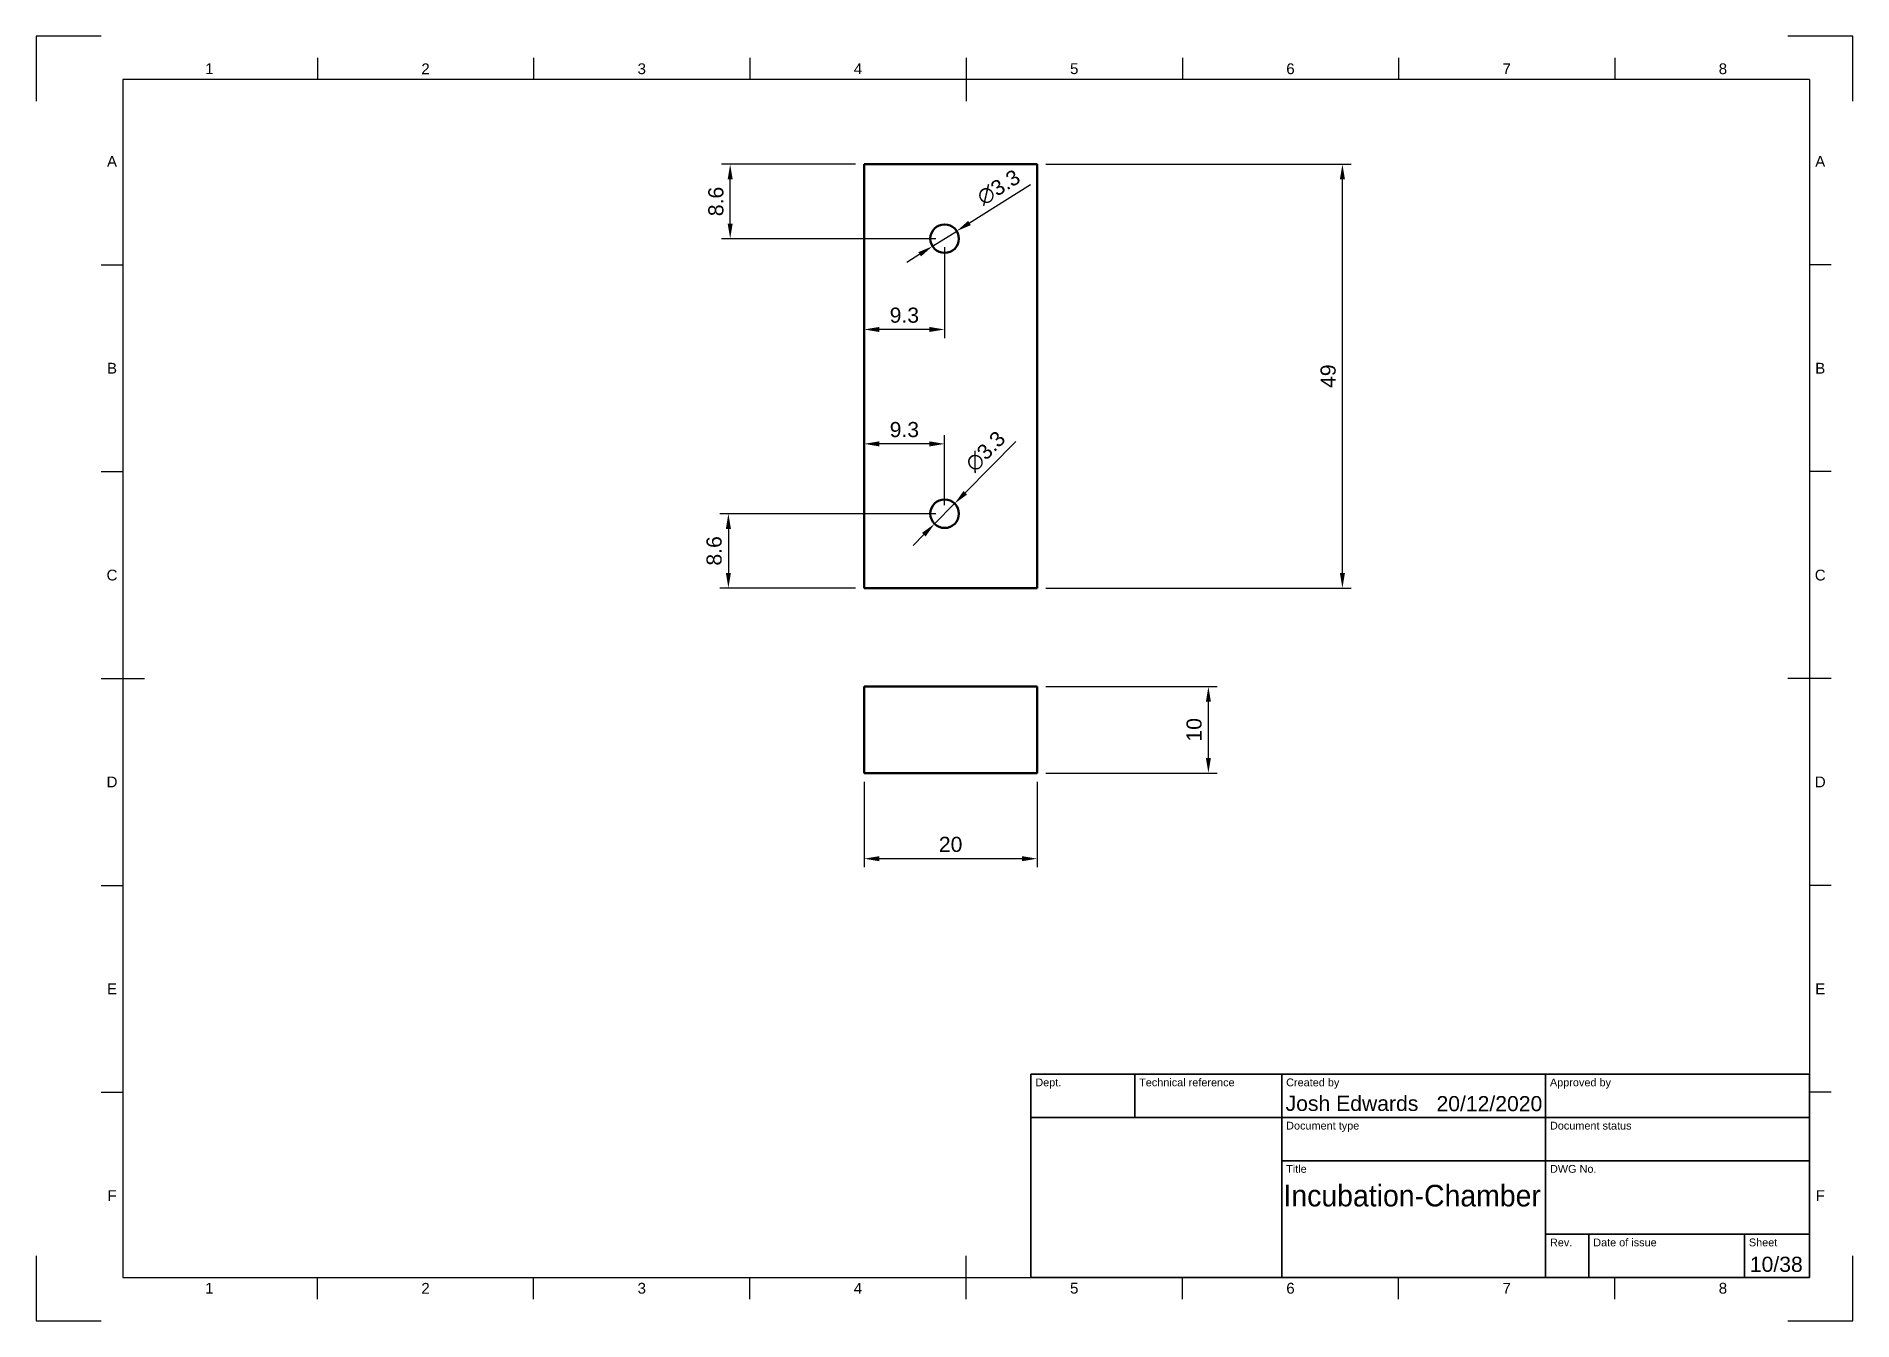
# Model space of a CAD drawing. Header units: millimetres. Extents: x 0 to 420, y 0 to 297.
import ezdxf
from ezdxf.enums import TextEntityAlignment as Align

# ---------------------------------------------------------------- set-up
doc = ezdxf.new("R2010")
doc.units = ezdxf.units.MM
doc.header["$LTSCALE"] = 0.75
for name, color, linetype, lineweight in [('Border', 7, 'Continuous', 25), ('Dimensions', 7, 'Continuous', 25), ('TitleBlock', 7, 'Continuous', 35), ('Visible', 7, 'Continuous', 50)]:
    doc.layers.add(name, color=color, linetype=linetype, lineweight=lineweight)
doc.styles.add('FusionTitle', font='arial.ttf')
doc.styles.get("Standard").update_dxf_attribs({"font": 'arial.ttf'})
doc.dimstyles.new('ISO-25', dxfattribs={"dimtxt": 3.5, "dimasz": 3.5, "dimexe": 2, "dimexo": 2, "dimgap": 1.5, "dimtad": 1, "dimzin": 12, "dimdsep": 46, "dimtxsty": 'Standard', "dimcen": 0, "dimclrd": 256, "dimclre": 256, "dimclrt": 256, "dimazin": 3, "dimtp": 0.1, "dimtm": 0.1, "dimtfac": 0.714, "dimtmove": 1, "dimatfit": 3, "dimfxl": 1, "dimtzin": 12, "dimarcsym": 0})

# ---------------------------------------------------------------- blocks, each defined once
blk = doc.blocks.new('ISO_A3_SHEET')
at = {"layer": 'Border'}
for p, q in [((65, 292), (65, 287)), ((115, 292), (115, 287)), ((165, 292), (165, 287)), ((215, 292), (215, 282)), ((265, 292), (265, 287)), ((315, 292), (315, 287)), ((365, 292), (365, 287)), ((410, 287), (20, 287)), ((20, 287), (20, 10)), ((410, 287), (410, 10)), ((15, 244.16666), (20, 244.16666)), ((415, 244.16666), (410, 244.16666)), ((15, 196.33333), (20, 196.33333)), ((415, 196.33333), (410, 196.33333)), ((15, 148.5), (25, 148.5)), ((415, 148.5), (405, 148.5)), ((15, 100.66667), (20, 100.66667)), ((415, 100.66667), (410, 100.66667)), ((15, 52.83334), (20, 52.83334)), ((415, 52.83334), (410, 52.83334)), ((215, 5), (215, 15)), ((20, 10), (410, 10)), ((65, 5), (65, 10)), ((115, 5), (115, 10)), ((165, 5), (165, 10)), ((265, 5), (265, 10)), ((315, 5), (315, 10)), ((365, 5), (365, 10))]:
    blk.add_line(p, q, dxfattribs=at)
at = {"layer": 'Defpoints'}
for p, q in [((15, 297), (0, 297)), ((0, 297), (0, 282)), ((420, 297), (405, 297)), ((420, 282), (420, 297)), ((0, 15), (0, 0)), ((420, 0), (420, 15)), ((0, 0), (15, 0)), ((405, 0), (420, 0))]:
    blk.add_line(p, q, dxfattribs=at)
at = {"layer": 'Border', "style": 'FusionTitle'}
for s, p in [('1', (40, 289.5)), ('2', (90, 289.5)), ('3', (140, 289.5)), ('4', (190, 289.5)), ('5', (240, 289.5)), ('6', (290, 289.5)), ('7', (340, 289.5)), ('8', (390, 289.5)), ('A', (17.5, 268.08333)), ('A', (412.5, 268.08333)), ('B', (17.5, 220.25)), ('B', (412.5, 220.25)), ('C', (17.5, 172.41667)), ('C', (412.5, 172.41667)), ('D', (17.5, 124.58334)), ('D', (412.5, 124.58334)), ('E', (17.5, 76.75001)), ('E', (412.5, 76.75001)), ('F', (17.5, 28.91668)), ('F', (412.5, 28.91668)), ('1', (40, 7.5)), ('2', (90, 7.5)), ('3', (140, 7.5)), ('4', (190, 7.5)), ('5', (240, 7.5)), ('6', (290, 7.5)), ('7', (340, 7.5)), ('8', (390, 7.5))]:
    blk.add_text(s, height=2.5, dxfattribs=at).set_placement(p, align=Align.MIDDLE)
blk = doc.blocks.new('ISO_TITLEBLOCK')
at = {"layer": 'TitleBlock'}
for p, q in [((0, 47), (-180, 47)), ((-180, 47), (-180, 0)), ((-156, 37), (-156, 47)), ((-122, 0), (-122, 47)), ((-61, 0), (-61, 47)), ((0, 0), (0, 47)), ((-180, 37), (0, 37)), ((-122, 27), (0, 27)), ((-61, 10), (0, 10)), ((-51, 0), (-51, 10)), ((-15, 0), (-15, 10)), ((-180, 0), (0, 0))]:
    blk.add_line(p, q, dxfattribs=at)
at = {"layer": 'TitleBlock', "style": 'FusionTitle'}
for s, p in [('Dept.', (-179, 46)), ('Technical reference', (-155, 46)), ('Created by', (-121, 46)), ('Approved by', (-60, 46)), ('Document type', (-121, 36)), ('Document status', (-60, 36)), ('Title', (-121, 26)), ('DWG No.', (-60, 26)), ('Rev.', (-60, 9)), ('Date of issue', (-50, 9)), ('Sheet', (-14, 9))]:
    blk.add_text(s, height=1.8, dxfattribs=at).set_placement(p, align=Align.TOP_LEFT)
for tag, height, p in [('DEPT', 3.5, (-179, 42)), ('TECHNICAL_REFERENCE', 3.5, (-155, 42)), ('CREATED_BY', 3.5, (-121, 42)), ('APPROVED_BY', 3.5, (-60, 42)), ('DOCUMENT_TYPE', 3.5, (-121, 32)), ('DOCUMENT_STATUS', 3.5, (-60, 32)), ('TITLE_1', 5, (-121, 21.5)), ('TITLE_2', 5, (-121, 14)), ('TITLE_3', 5, (-121, 6.5)), ('DATE_OF_ISSUE', 3.5, (-50, 5))]:
    blk.add_attdef(tag, text='', height=height, dxfattribs=at).set_placement(p, align=Align.TOP_LEFT)
for tag, p in [('CREATED_DATE', (-62, 42)), ('APPROVED_DATE', (-0.99, 42))]:
    blk.add_attdef(tag, text='', height=3.5, dxfattribs=at).set_placement(p, align=Align.TOP_RIGHT)
for tag, height, p in [('DRAWING_NUMBER', 5, (-30.5, 19.75)), ('REV', 3.5, (-56, 4.85)), ('SHEET', 3.5, (-7.5, 4.85))]:
    blk.add_attdef(tag, text='', height=height, dxfattribs=at).set_placement(p, align=Align.TOP_CENTER)
blk = doc.blocks.new('*D14')
at = {"layer": 'Defpoints', "color": 0, "transparency": 16777216}
for p in [(191.419338, 126.633468), (231.419338, 126.633468), (191.419338, 106.834478)]:
    blk.add_point(p, dxfattribs=at)
at = {"layer": 'Dimensions', "lineweight": -2, "transparency": 16777216}
for p, q in [((191.419338, 124.633468), (191.419338, 104.834478)), ((231.419338, 124.633468), (231.419338, 104.834478)), ((227.919338, 106.834478), (194.919338, 106.834478))]:
    blk.add_line(p, q, dxfattribs=at)
at = {"layer": 'Dimensions', "transparency": 16777216}
for points in [[(194.919338, 107.417811), (194.919338, 106.251145), (191.419338, 106.834478)], [(227.919338, 107.417811), (227.919338, 106.251145), (231.419338, 106.834478)]]:
    blk.add_solid(points, dxfattribs=at)
at = {"layer": 'Dimensions', "transparency": 16777216, "insert": (211.419338, 110.121483), "char_height": 3.5, "attachment_point": 5}
blk.add_mtext('20', dxfattribs=at)
blk = doc.blocks.new('*D15')
at = {"layer": 'Defpoints', "color": 0, "transparency": 16777216}
for p in [(231.419338, 146.633468), (271.017317, 146.633468), (231.419338, 126.633468)]:
    blk.add_point(p, dxfattribs=at)
at = {"layer": 'Dimensions', "lineweight": -2, "transparency": 16777216}
for p, q in [((233.419338, 146.633468), (273.017317, 146.633468)), ((271.017317, 130.133468), (271.017317, 143.133468)), ((233.419338, 126.633468), (273.017317, 126.633468))]:
    blk.add_line(p, q, dxfattribs=at)
at = {"layer": 'Dimensions', "transparency": 16777216}
for points in [[(270.433984, 143.133468), (271.600651, 143.133468), (271.017317, 146.633468)], [(270.433984, 130.133468), (271.600651, 130.133468), (271.017317, 126.633468)]]:
    blk.add_solid(points, dxfattribs=at)
at = {"layer": 'Dimensions', "transparency": 16777216, "insert": (267.730312, 136.633468), "char_height": 3.5, "attachment_point": 5, "rotation": 90}
blk.add_mtext('10', dxfattribs=at)
blk = doc.blocks.new('*D16')
at = {"layer": 'Defpoints', "color": 0, "transparency": 16777216}
for p in [(212.340214, 188.955288), (207.698461, 184.263367)]:
    blk.add_point(p, dxfattribs=at)
at = {"layer": 'Dimensions', "lineweight": -2, "transparency": 16777216}
for p, q in [((226.532783, 203.301253), (214.80175, 191.443429)), ((207.698461, 184.263367), (212.340214, 188.955288)), ((205.236925, 181.775226), (202.77539, 179.287086))]:
    blk.add_line(p, q, dxfattribs=at)
at = {"layer": 'Dimensions', "transparency": 16777216}
for points in [[(214.38706, 191.853685), (215.21644, 191.033173), (212.340214, 188.955288)], [(204.822235, 182.185482), (205.651616, 181.36497), (207.698461, 184.263367)]]:
    blk.add_solid(points, dxfattribs=at)
at = {"layer": 'Dimensions', "transparency": 16777216, "insert": (219.491724, 200.996991), "char_height": 3.5, "attachment_point": 5, "rotation": 45.30795021}
blk.add_mtext('∅3.3', dxfattribs=at)
blk = doc.blocks.new('*D17')
at = {"layer": 'Defpoints', "color": 0, "transparency": 16777216}
for p in [(210.019338, 186.609328), (160.024927, 169.409328), (191.419338, 169.409328)]:
    blk.add_point(p, dxfattribs=at)
at = {"layer": 'Dimensions', "lineweight": -2, "transparency": 16777216}
for p, q in [((208.019338, 186.609328), (158.024927, 186.609328)), ((160.024927, 183.109328), (160.024927, 172.909328)), ((189.419338, 169.409328), (158.024927, 169.409328))]:
    blk.add_line(p, q, dxfattribs=at)
at = {"layer": 'Dimensions', "transparency": 16777216}
for points in [[(159.441594, 183.109328), (160.608261, 183.109328), (160.024927, 186.609328)], [(159.441594, 172.909328), (160.608261, 172.909328), (160.024927, 169.409328)]]:
    blk.add_solid(points, dxfattribs=at)
at = {"layer": 'Dimensions', "transparency": 16777216, "insert": (156.737922, 178.009328), "char_height": 3.5, "attachment_point": 5, "rotation": 90}
blk.add_mtext('8.6', dxfattribs=at)
blk = doc.blocks.new('*D18')
at = {"layer": 'Defpoints', "color": 0, "transparency": 16777216}
for p in [(191.419338, 206.115667), (191.419338, 202.75404), (210.019338, 186.609328)]:
    blk.add_point(p, dxfattribs=at)
at = {"layer": 'Dimensions', "lineweight": -2, "transparency": 16777216}
for p, q in [((191.419338, 204.115667), (191.419338, 200.75404)), ((206.519338, 202.75404), (194.919338, 202.75404)), ((210.019338, 188.609328), (210.019338, 204.75404))]:
    blk.add_line(p, q, dxfattribs=at)
at = {"layer": 'Dimensions', "transparency": 16777216}
for points in [[(194.919338, 203.337374), (194.919338, 202.170707), (191.419338, 202.75404)], [(206.519338, 203.337374), (206.519338, 202.170707), (210.019338, 202.75404)]]:
    blk.add_solid(points, dxfattribs=at)
at = {"layer": 'Dimensions', "transparency": 16777216, "insert": (200.719338, 206.042239), "char_height": 3.5, "attachment_point": 5}
blk.add_mtext('9.3', dxfattribs=at)
blk = doc.blocks.new('*D19')
at = {"layer": 'Defpoints', "color": 0, "transparency": 16777216}
for p in [(160.439487, 267.409328), (191.419338, 267.409328), (210.019338, 250.209328)]:
    blk.add_point(p, dxfattribs=at)
at = {"layer": 'Dimensions', "lineweight": -2, "transparency": 16777216}
for p, q in [((189.419338, 267.409328), (158.439487, 267.409328)), ((160.439487, 253.709328), (160.439487, 263.909328)), ((208.019338, 250.209328), (158.439487, 250.209328))]:
    blk.add_line(p, q, dxfattribs=at)
at = {"layer": 'Dimensions', "transparency": 16777216}
for points in [[(159.856154, 263.909328), (161.022821, 263.909328), (160.439487, 267.409328)], [(159.856154, 253.709328), (161.022821, 253.709328), (160.439487, 250.209328)]]:
    blk.add_solid(points, dxfattribs=at)
at = {"layer": 'Dimensions', "transparency": 16777216, "insert": (157.152482, 258.809328), "char_height": 3.5, "attachment_point": 5, "rotation": 90}
blk.add_mtext('8.6', dxfattribs=at)
blk = doc.blocks.new('*D20')
at = {"layer": 'Defpoints', "color": 0, "transparency": 16777216}
for p in [(231.419338, 267.409328), (302.01165, 267.409328), (231.419338, 169.409328)]:
    blk.add_point(p, dxfattribs=at)
at = {"layer": 'Dimensions', "lineweight": -2, "transparency": 16777216}
for p, q in [((233.419338, 267.409328), (304.01165, 267.409328)), ((302.01165, 172.909328), (302.01165, 263.909328)), ((233.419338, 169.409328), (304.01165, 169.409328))]:
    blk.add_line(p, q, dxfattribs=at)
at = {"layer": 'Dimensions', "transparency": 16777216}
for points in [[(301.428317, 263.909328), (302.594983, 263.909328), (302.01165, 267.409328)], [(301.428317, 172.909328), (302.594983, 172.909328), (302.01165, 169.409328)]]:
    blk.add_solid(points, dxfattribs=at)
at = {"layer": 'Dimensions', "transparency": 16777216, "insert": (298.724644, 218.409328), "char_height": 3.5, "attachment_point": 5, "rotation": 90}
blk.add_mtext('49', dxfattribs=at)
blk = doc.blocks.new('*D21')
at = {"layer": 'Defpoints', "color": 0, "transparency": 16777216}
for p in [(210.019338, 250.209328), (191.419338, 229.208117), (191.419338, 227.043374)]:
    blk.add_point(p, dxfattribs=at)
at = {"layer": 'Dimensions', "lineweight": -2, "transparency": 16777216}
for p, q in [((210.019338, 248.209328), (210.019338, 227.208117)), ((191.419338, 229.043374), (191.419338, 231.208117)), ((206.519338, 229.208117), (194.919338, 229.208117))]:
    blk.add_line(p, q, dxfattribs=at)
at = {"layer": 'Dimensions', "transparency": 16777216}
for points in [[(194.919338, 229.79145), (194.919338, 228.624783), (191.419338, 229.208117)], [(206.519338, 229.79145), (206.519338, 228.624783), (210.019338, 229.208117)]]:
    blk.add_solid(points, dxfattribs=at)
at = {"layer": 'Dimensions', "transparency": 16777216, "insert": (200.719338, 232.496316), "char_height": 3.5, "attachment_point": 5}
blk.add_mtext('9.3', dxfattribs=at)
blk = doc.blocks.new('*D22')
at = {"layer": 'Defpoints', "color": 0, "transparency": 16777216}
for p in [(207.223992, 248.455462), (212.814683, 251.963193)]:
    blk.add_point(p, dxfattribs=at)
at = {"layer": 'Dimensions', "lineweight": -2, "transparency": 16777216}
for p, q in [((229.908714, 262.688389), (215.779443, 253.823353)), ((207.223992, 248.455462), (212.814683, 251.963193)), ((204.259232, 246.595302), (201.294471, 244.735142))]:
    blk.add_line(p, q, dxfattribs=at)
at = {"layer": 'Dimensions', "transparency": 16777216}
for points in [[(215.469417, 254.31748), (216.08947, 253.329226), (212.814683, 251.963193)], [(203.949205, 247.089429), (204.569258, 246.101175), (207.223992, 248.455462)]]:
    blk.add_solid(points, dxfattribs=at)
at = {"layer": 'Dimensions', "transparency": 16777216, "insert": (222.527476, 262.053205), "char_height": 3.5, "attachment_point": 5, "rotation": 32.10511971}
blk.add_mtext('∅3.3', dxfattribs=at)

msp = doc.modelspace()

# ---------------------------------------------------------------- linework, layer by layer
at = {"layer": 'Visible', "extrusion": (0, 2.958e-13, -1)}
for p, q in [((191.419338, 267.409328, 10), (191.419338, 169.409328, 10)), ((231.419338, 267.409328, 10), (191.419338, 267.409328, 10)), ((231.419338, 169.409328, 10), (231.419338, 267.409328, 10)), ((191.419338, 169.409328, 10), (231.419338, 169.409328, 10))]:
    msp.add_line(p, q, dxfattribs=at)
at = {"layer": 'Visible', "extrusion": (0, 1, 0)}
for p, q in [((191.419338, 126.633468, 49), (191.419338, 146.633468, 49)), ((191.419338, 146.633468, 49), (231.419338, 146.633468, 49)), ((231.419338, 126.633468, 49), (231.419338, 146.633468, 49)), ((231.419338, 126.633468, 49), (191.419338, 126.633468, 49))]:
    msp.add_line(p, q, dxfattribs=at)
at = {"layer": 'Visible', "extrusion": (0, 2.958e-13, -1)}
for centre in [(-210.019338, 250.209328, -10), (-210.019338, 186.609328, -10)]:
    msp.add_circle(centre, 3.3, dxfattribs=at)

# ---------------------------------------------------------------- block references
at = {"layer": 'Border'}
msp.add_blockref('ISO_A3_SHEET', (0, 0), dxfattribs=at)
at = {"layer": 'TitleBlock'}
ref = msp.add_blockref('ISO_TITLEBLOCK', (410, 10), dxfattribs=at)
ref.add_attrib('CREATED_DATE_001', '20/12/2020', (323.762619, 48.440314), dxfattribs={"height": 3.5, "style": 'FusionTitle'})
ref.add_attrib('SHEET_001', '10/38', (396.223397, 11.290314), dxfattribs={"height": 3.5, "style": 'FusionTitle'})
ref.add_attrib('TITLE_1_001', 'Incubation-Chamber', (288.387328, 26.414734), dxfattribs={"height": 5, "style": 'FusionTitle', "width": 0.9405})
ref.add_attrib('CREATED_BY_001', 'Josh Edwards', (288.86869, 48.5), dxfattribs={"height": 3.5, "style": 'FusionTitle'})

# ---------------------------------------------------------------- dimensions: what is measured, and where the dimension line sits
at = {"layer": 'Dimensions'}
for base, p1, p2, angle, picture, middle in [((160.439487, 267.409328), (210.019338, 250.209328), (191.419338, 267.409328), 270, '*D19', (157.152482, 258.809328)), ((160.024927, 169.409328), (210.019338, 186.609328), (191.419338, 169.409328), 90, '*D17', (156.737922, 178.009328))]:
    dim = msp.add_linear_dim(base=base, p1=p1, p2=p2, angle=angle, dimstyle='ISO-25', override={"dimlfac": 0.5, "dimclrd": 256, "dimclre": 256}, dxfattribs=at)
    dim.commit()
    dim.dimension.update_dxf_attribs({"geometry": picture, "text_midpoint": middle})
dim = msp.add_diameter_dim_2p(p1=(207.223992, 248.455462), p2=(212.814683, 251.963193), dimstyle='ISO-25', override={"dimlfac": 0.5, "dimclrd": 256, "dimclre": 256}, dxfattribs=at)
dim.commit()
dim.dimension.update_dxf_attribs({"geometry": '*D22', "text_midpoint": (222.527476, 262.053205)})
for p1, p2, distance, picture, middle in [((231.419338, 169.409328), (231.419338, 267.409328), -70.592312, '*D20', (298.724644, 218.409328)), ((231.419338, 126.633468), (231.419338, 146.633468), -39.597979, '*D15', (267.730312, 136.633468))]:
    dim = msp.add_aligned_dim(p1=p1, p2=p2, distance=distance, dimstyle='ISO-25', override={"dimlfac": 0.5, "dimclrd": 256, "dimclre": 256}, dxfattribs=at)
    dim.commit()
    dim.dimension.update_dxf_attribs({"geometry": picture, "text_midpoint": middle})
for base, p1, p2, picture, middle in [((191.419338, 229.208117), (210.019338, 250.209328), (191.419338, 227.043374), '*D21', (200.719338, 232.496316)), ((191.419338, 202.75404), (210.019338, 186.609328), (191.419338, 206.115667), '*D18', (200.719338, 206.042239)), ((191.419338, 106.834478), (231.419338, 126.633468), (191.419338, 126.633468), '*D14', (211.419338, 110.121483))]:
    dim = msp.add_linear_dim(base=base, p1=p1, p2=p2, dimstyle='ISO-25', override={"dimlfac": 0.5, "dimclrd": 256, "dimclre": 256}, dxfattribs=at)
    dim.commit()
    dim.dimension.update_dxf_attribs({"geometry": picture, "text_midpoint": middle})
dim = msp.add_diameter_dim_2p(p1=(207.698461, 184.263367), p2=(212.340214, 188.955288), dimstyle='ISO-25', override={"dimlfac": 0.5, "dimclrd": 256, "dimclre": 256}, dxfattribs=at)
dim.commit()
dim.dimension.update_dxf_attribs({"geometry": '*D16', "text_midpoint": (221.898034, 198.616411), "dimtype": 163})

doc.saveas('drawing.dxf')
